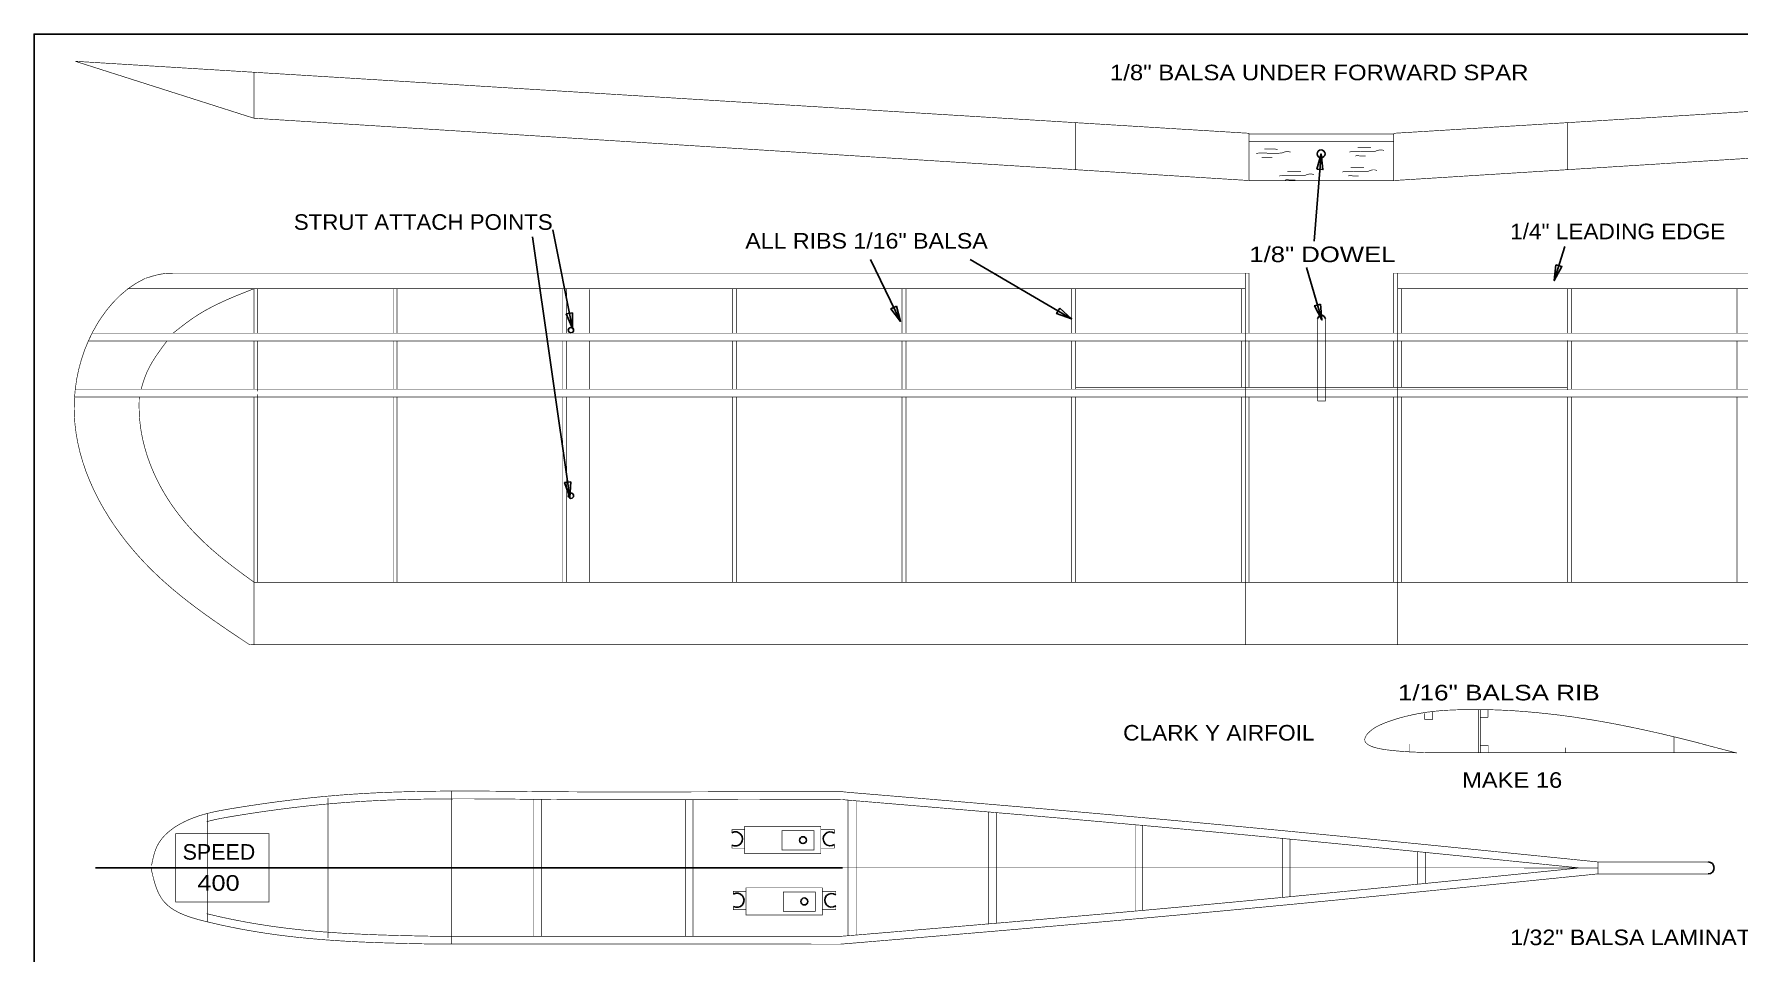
# Model space of a CAD drawing. Extents: x 0.4 to 42.7, y 0.1 to 28.
# Drawn here: x 0.39 to 27.75, y 13.3 to 28.05 of the extents above; entities that cross this region are included whole.
import ezdxf
from ezdxf.enums import TextEntityAlignment as Align

# ---------------------------------------------------------------- set-up
doc = ezdxf.new("R2010")
doc.units = 0
doc.header["$MEASUREMENT"] = 0
doc.layers.get('0').update_dxf_attribs({"color": 1, "linetype": 'CONTINUOUS'})

msp = doc.modelspace()

# ---------------------------------------------------------------- linework, layer by layer
at = {"color": 7, "linetype": 'Continuous'}
for points in [[(42.7447, 0.1409), (42.7447, 28.0482), (0.3881, 28.0482), (0.3881, 0.1409), (42.7447, 0.1409)], [(20.9303, 24.7244), (21.0409, 26.1256)], [(20.9714, 25.8804), (21.0409, 26.1256), (21.0711, 25.8725), (20.9714, 25.8804)], [(8.7104, 24.9068), (9.0271, 23.3217)], [(8.3863, 24.7949), (8.987, 20.6088)], [(24.9525, 24.6404), (24.7837, 24.0917)], [(13.8083, 24.4293), (14.2938, 23.4373)], [(15.4123, 24.4293), (17.0376, 23.4795)], [(20.8069, 24.3024), (21.0555, 23.4621)], [(24.8094, 24.3454), (24.7837, 24.0917), (24.9051, 24.316), (24.8094, 24.3454)], [(9.0272, 23.5768), (9.0271, 23.3217), (8.9291, 23.5572), (9.0272, 23.5768)], [(14.2288, 23.6839), (14.2938, 23.4373), (14.1389, 23.64), (14.2288, 23.6839)], [(16.8469, 23.6489), (17.0376, 23.4795), (16.7964, 23.5625), (16.8469, 23.6489)], [(21.0326, 23.716), (21.0555, 23.4621), (20.9367, 23.6876), (21.0326, 23.716)], [(9.001, 20.8634), (8.987, 20.6088), (8.902, 20.8492), (9.001, 20.8634)], [(13.3623, 14.667), (1.3739, 14.667)]]:
    msp.add_lwpolyline(points, dxfattribs=at)
at = {"color": 7, "linetype": 'Continuous', "const_width": 0.01}
for points in [[(1.0496, 27.6114), (3.9149, 26.6978)], [(1.0496, 27.6114), (19.8862, 26.4559)], [(3.9149, 26.6978), (3.9149, 27.4336)], [(41.0445, 27.6115), (22.2079, 26.4559)], [(3.9149, 26.6978), (19.8862, 25.6978)], [(17.1015, 25.8742), (17.1015, 26.6225)], [(38.1792, 26.6979), (22.2079, 25.6979)], [(24.9926, 25.8709), (24.9926, 26.6236)], [(19.8862, 25.6978), (19.8862, 26.4559)], [(19.9331, 26.4463), (19.8862, 26.4463)], [(19.9331, 26.3213), (19.8862, 26.3213)], [(19.9331, 26.4463), (22.2079, 26.4464)], [(19.9331, 26.3213), (22.2079, 26.3214)], [(22.2079, 25.6979), (22.2079, 26.4464)], [(19.9964, 26.1282), (20.0197, 26.134), (20.043, 26.1398), (20.0719, 26.1398), (20.1009, 26.1398), (20.13, 26.1398), (20.159, 26.1398), (20.1879, 26.134), (20.217, 26.134), (20.246, 26.134), (20.2751, 26.134), (20.3042, 26.134), (20.333, 26.134), (20.3621, 26.134), (20.3854, 26.1398), (20.4144, 26.1398), (20.4375, 26.1514), (20.4608, 26.1572), (20.4839, 26.163), (20.513, 26.163), (20.5363, 26.1572), (20.5536, 26.1572)], [(20.0894, 26.0644), (20.1125, 26.0702), (20.1415, 26.0702), (20.1648, 26.0644), (20.1939, 26.0644), (20.2228, 26.0644), (20.2518, 26.0644), (20.2518, 26.0586)], [(20.13, 26.2036), (20.159, 26.2036), (20.1881, 26.2036), (20.217, 26.2036), (20.246, 26.2036), (20.2751, 26.2036), (20.3042, 26.2036), (20.3273, 26.1978), (20.3448, 26.1978)], [(21.496, 26.1552), (21.5191, 26.161), (21.5424, 26.1668), (21.5714, 26.1668), (21.6003, 26.1668), (21.6294, 26.1668), (21.6584, 26.1668), (21.6875, 26.161), (21.7164, 26.161), (21.7454, 26.161), (21.7745, 26.161), (21.8035, 26.161), (21.8326, 26.161), (21.8615, 26.161), (21.8847, 26.1668), (21.9138, 26.1668), (21.9369, 26.1784), (21.9602, 26.1842), (21.9835, 26.19), (22.0124, 26.19), (22.0356, 26.1842), (22.0531, 26.1842)], [(21.5887, 26.0913), (21.612, 26.0971), (21.6409, 26.0971), (21.6642, 26.0913), (21.6932, 26.0913), (21.7223, 26.0913), (21.7512, 26.0913), (21.7512, 26.0855)], [(21.6294, 26.2306), (21.6584, 26.2306), (21.6875, 26.2306), (21.7165, 26.2306), (21.7454, 26.2306), (21.7745, 26.2306), (21.8035, 26.2306), (21.8268, 26.2248), (21.8441, 26.2248)], [(20.3684, 25.7691), (20.3915, 25.7749), (20.4148, 25.7807), (20.4438, 25.7807), (20.4729, 25.7807), (20.5018, 25.7807), (20.5308, 25.7807), (20.5599, 25.7749), (20.5889, 25.7749), (20.618, 25.7749), (20.6469, 25.7749), (20.6759, 25.7749), (20.705, 25.7749), (20.7341, 25.7749), (20.7572, 25.7807), (20.7862, 25.7807), (20.8095, 25.7923), (20.8326, 25.7982), (20.8559, 25.804), (20.8849, 25.804), (20.908, 25.7982), (20.9256, 25.7982)], [(20.5019, 25.8446), (20.5308, 25.8446), (20.5599, 25.8446), (20.5889, 25.8446), (20.618, 25.8446), (20.6469, 25.8446), (20.6759, 25.8446), (20.6992, 25.8388), (20.7165, 25.8388)], [(21.3823, 25.8346), (21.4054, 25.8404), (21.4287, 25.8462), (21.4577, 25.8462), (21.4866, 25.8462), (21.5157, 25.8462), (21.5447, 25.8462), (21.5738, 25.8404), (21.6029, 25.8404), (21.6317, 25.8404), (21.6608, 25.8404), (21.6898, 25.8404), (21.7189, 25.8404), (21.7478, 25.8404), (21.7711, 25.8462), (21.8001, 25.8462), (21.8234, 25.8578), (21.8465, 25.8636), (21.8698, 25.8694), (21.8988, 25.8694), (21.922, 25.8636), (21.9395, 25.8636)], [(21.4751, 25.7708), (21.4984, 25.7766), (21.5274, 25.7766), (21.5505, 25.7708), (21.5796, 25.7708), (21.6086, 25.7708), (21.6377, 25.7708), (21.6377, 25.765)], [(21.5157, 25.91), (21.5447, 25.91), (21.5738, 25.91), (21.6029, 25.91), (21.6317, 25.91), (21.6608, 25.91), (21.6898, 25.91), (21.7131, 25.9042), (21.7305, 25.9042)], [(19.8862, 25.6978), (22.2079, 25.6979)], [(19.8862, 25.6978), (22.2079, 25.6978)], [(20.4612, 25.7053), (20.4844, 25.7111), (20.5135, 25.7111), (20.5366, 25.7053), (20.5657, 25.7053), (20.5947, 25.7053), (20.6238, 25.7053), (20.6238, 25.6995)], [(21.047, 25.6978), (21.047, 25.6978)], [(2.1671, 24.1249), (2.1639, 24.1235), (2.0251, 24.0489), (1.8922, 23.9585), (1.7687, 23.8547), (1.655, 23.7398), (1.5508, 23.6155), (1.4567, 23.4842), (1.412, 23.4141), (1.3321, 23.2745), (1.2615, 23.1297), (1.2001, 22.981), (1.1483, 22.829), (1.106, 22.6743), (1.073, 22.5175), (1.0496, 22.3592), (1.0356, 22.2001), (1.031, 22.0413), (1.0327, 21.9517), (1.0431, 21.7938), (1.0625, 21.6364), (1.0907, 21.4804), (1.1272, 21.326), (1.1716, 21.1733), (1.2234, 21.0226), (1.2824, 20.8742), (1.3479, 20.728), (1.4198, 20.5844), (1.4976, 20.4435), (1.5809, 20.3055), (1.6693, 20.1707), (1.7624, 20.0391), (1.8599, 19.911), (1.9614, 19.7865), (2.0664, 19.6659), (2.1651, 19.5592), (2.2757, 19.4465), (2.3892, 19.3377), (2.5049, 19.2326), (2.6227, 19.1309), (2.7423, 19.0322), (2.8638, 18.9363), (2.9865, 18.8429), (3.1107, 18.7516), (3.2358, 18.6622), (3.3617, 18.5744), (3.4883, 18.4877), (3.6152, 18.4021), (3.7423, 18.317), (3.8386, 18.2529)], [(2.6538, 24.2112), (2.6366, 24.2111), (2.6195, 24.2109), (2.6023, 24.2106), (2.5851, 24.2102), (2.5681, 24.2097), (2.551, 24.2091), (2.534, 24.2082), (2.517, 24.2071), (2.5, 24.2058), (2.483, 24.2041), (2.4703, 24.2027), (2.4534, 24.2005), (2.4366, 24.1979), (2.4198, 24.1951), (2.4031, 24.1919), (2.3865, 24.1884), (2.3698, 24.1847), (2.3534, 24.1808), (2.3367, 24.1766), (2.3202, 24.1722), (2.3037, 24.1677), (2.2873, 24.1629), (2.271, 24.158), (2.2545, 24.153), (2.2382, 24.1478), (2.2217, 24.1425), (2.2054, 24.1372), (2.189, 24.1318), (2.1756, 24.1274)], [(2.6538, 24.2112), (19.5893, 24.2112)], [(3.9149, 24.2112), (19.5893, 24.2112)], [(19.5893, 24.2112), (19.8862, 24.2112)], [(19.8236, 24.1348), (19.8236, 24.2112)], [(19.8236, 24.1348), (19.8236, 23.2478)], [(19.8862, 24.1348), (19.8862, 24.2112)], [(19.8862, 24.1348), (19.8862, 23.2478)], [(22.2079, 23.9613), (22.2079, 24.2113)], [(22.5048, 24.2113), (22.2705, 24.2113), (22.2079, 24.2113)], [(22.2079, 24.2113), (39.6406, 24.2113)], [(22.2705, 23.9613), (22.2705, 24.2113)], [(38.1792, 24.2113), (22.5048, 24.2113)], [(3.9149, 23.9612), (1.8922, 23.9612)], [(2.6186, 23.2478), (2.6368, 23.2622), (2.6548, 23.2766), (2.673, 23.2909), (2.6912, 23.3053), (2.7093, 23.3195), (2.7275, 23.3338), (2.7457, 23.3479), (2.7641, 23.3621), (2.7824, 23.3761), (2.8008, 23.3901), (2.8191, 23.404), (2.8376, 23.4177), (2.8562, 23.4314), (2.8748, 23.4449), (2.8935, 23.4583), (2.9122, 23.4716), (2.9313, 23.4847), (2.9501, 23.4977), (2.9691, 23.5105), (2.9817, 23.5187), (3.0249, 23.5465), (3.0687, 23.5734), (3.1131, 23.5994), (3.1578, 23.6247), (3.203, 23.6493), (3.2487, 23.6732), (3.2945, 23.6964), (3.3409, 23.7191), (3.3877, 23.7412), (3.4346, 23.7628), (3.4818, 23.7839), (3.5294, 23.8047), (3.577, 23.8251), (3.6249, 23.8451), (3.673, 23.8649), (3.7212, 23.8844), (3.7695, 23.9038), (3.8179, 23.923), (3.8665, 23.9422), (3.9149, 23.9612), (3.9149, 23.9612)], [(3.9149, 23.9612), (19.5893, 23.9612)], [(3.9149, 23.2478), (3.9149, 23.9612)], [(3.9775, 23.2478), (3.9775, 23.9612)], [(3.9775, 23.9612), (3.9775, 23.2478)], [(6.1505, 23.9612), (6.1505, 23.2478)], [(6.2131, 23.9612), (6.2131, 23.2478)], [(8.8727, 23.9612), (8.8727, 23.2478)], [(8.9352, 23.9612), (8.9352, 23.2478)], [(9.2986, 23.9501), (9.2986, 23.2478)], [(11.5948, 23.9612), (11.5948, 23.2478)], [(11.6573, 23.9612), (11.6573, 23.2478)], [(14.3169, 23.9612), (14.3169, 23.2478)], [(14.3794, 23.9612), (14.3794, 23.2478)], [(17.039, 23.9612), (17.039, 23.2478)], [(17.1015, 23.9612), (17.1015, 23.2478)], [(19.5893, 23.9612), (19.8236, 23.9612)], [(19.7611, 23.9612), (19.7611, 23.2478)], [(19.7611, 23.9612), (19.7611, 23.9612)], [(19.8236, 23.9612), (19.8236, 23.2478)], [(22.2079, 23.9613), (22.2079, 23.2478)], [(22.2705, 23.9613), (22.27, 23.9613)], [(22.5048, 23.9613), (22.2705, 23.9613)], [(22.2705, 23.9613), (22.2705, 23.2478)], [(22.333, 23.9613), (22.333, 23.2478)], [(38.1792, 23.9613), (22.5048, 23.9613)], [(24.9926, 23.9613), (24.9926, 23.2478)], [(24.9926, 23.9207), (24.9926, 23.2478)], [(25.0551, 23.9613), (25.0551, 23.2478)], [(27.7147, 23.9613), (27.7147, 23.2478)], [(20.9845, 23.0677), (20.9845, 23.4793)], [(21.1096, 23.0677), (21.1096, 23.4793)], [(3.9149, 23.1228), (1.2577, 23.1228)], [(3.9149, 23.2478), (1.3126, 23.2478)], [(2.1056, 22.3496), (2.1122, 22.3718), (2.1189, 22.394), (2.1255, 22.4161), (2.1323, 22.4383), (2.1393, 22.4603), (2.1464, 22.4823), (2.1537, 22.5041), (2.1612, 22.5259), (2.169, 22.5475), (2.1772, 22.5689), (2.1858, 22.5902), (2.1863, 22.5917), (2.1986, 22.6203), (2.2115, 22.6487), (2.2251, 22.6767), (2.2393, 22.7045), (2.2541, 22.7319), (2.2694, 22.7591), (2.2852, 22.7861), (2.3015, 22.8129), (2.3182, 22.8394), (2.3353, 22.8658), (2.3529, 22.892), (2.3707, 22.918), (2.3889, 22.9439), (2.4072, 22.9697), (2.4257, 22.9954), (2.4444, 23.021), (2.4635, 23.0465), (2.4825, 23.072), (2.5015, 23.0974), (2.5206, 23.1228)], [(19.8862, 23.2478), (3.9149, 23.2478)], [(22.2079, 23.1228), (3.9149, 23.1228)], [(3.9149, 23.1228), (3.9149, 22.3496)], [(3.9775, 22.3129), (3.9775, 23.1228)], [(3.9775, 23.1228), (3.9775, 22.3496)], [(6.1505, 23.1228), (6.1505, 22.3496)], [(6.2131, 23.1228), (6.2131, 22.3496)], [(8.8727, 23.1228), (8.8727, 22.3496)], [(8.9352, 23.1228), (8.9352, 22.3496)], [(9.2986, 23.1228), (9.2986, 22.3496)], [(11.5948, 23.1228), (11.5948, 22.3496)], [(11.6573, 23.1228), (11.6573, 22.3496)], [(14.3169, 23.1228), (14.3169, 22.3496)], [(14.3794, 23.1228), (14.3794, 22.3496)], [(17.039, 23.1228), (17.039, 22.3496)], [(17.1015, 23.1228), (17.1015, 22.3496)], [(19.7611, 23.1228), (19.7611, 22.3808)], [(19.8236, 23.2478), (19.8236, 22.2246)], [(19.8236, 22.3808), (19.8236, 23.1228)], [(19.8236, 22.3808), (19.8236, 23.1228)], [(21.116, 23.2478), (22.2079, 23.2478), (19.8862, 23.2478)], [(19.8862, 23.1228), (19.8862, 22.3808)], [(20.9845, 23.0677), (20.9845, 22.1589)], [(21.1096, 23.0677), (21.1096, 22.1589), (20.9845, 22.1589)], [(22.2079, 23.2478), (38.1792, 23.2478)], [(22.2079, 23.1228), (38.1792, 23.1228)], [(22.2079, 23.1228), (22.2079, 22.3809)], [(22.2705, 23.2478), (22.2705, 22.2246)], [(22.2705, 22.3809), (22.2705, 23.1228)], [(22.333, 22.3809), (22.333, 23.1228)], [(24.9926, 23.1347), (24.9926, 22.3496)], [(24.9926, 22.3371), (24.9926, 23.1228)], [(25.0551, 23.1228), (25.0551, 22.3496)], [(27.7147, 23.1228), (27.7147, 22.3496)], [(6.2165, 22.6994), (6.2166, 22.7008)], [(3.4284, 22.2246), (1.0363, 22.2246)], [(3.9149, 22.3496), (1.0487, 22.3496)], [(3.9226, 19.2472), (3.8684, 19.2865), (3.8143, 19.3259), (3.7603, 19.3655), (3.7064, 19.4052), (3.6527, 19.4451), (3.5992, 19.4854), (3.5462, 19.5261), (3.4934, 19.5671), (3.4408, 19.6087), (3.3889, 19.6508), (3.3572, 19.6769), (3.3061, 19.72), (3.2555, 19.7638), (3.2053, 19.8083), (3.1559, 19.8535), (3.1071, 19.8994), (3.059, 19.946), (3.0116, 19.9933), (2.9649, 20.0414), (2.919, 20.0903), (2.874, 20.14), (2.8296, 20.1904), (2.7863, 20.2417), (2.7438, 20.2938), (2.7024, 20.3468), (2.6619, 20.4006), (2.6223, 20.4553), (2.5839, 20.5109), (2.5765, 20.522), (2.5338, 20.5871), (2.4927, 20.6534), (2.4531, 20.7208), (2.4152, 20.7892), (2.3788, 20.8586), (2.3444, 20.9288), (2.3116, 20.9999), (2.2806, 21.0718), (2.2517, 21.1444), (2.2246, 21.2177), (2.1996, 21.2916), (2.1766, 21.3661), (2.1559, 21.4411), (2.1372, 21.5165), (2.1209, 21.5922), (2.107, 21.6683), (2.0953, 21.7447), (2.0861, 21.8212), (2.0795, 21.8979), (2.0752, 21.9747), (2.0737, 22.0416), (2.0735, 22.1085), (2.0744, 22.1754), (2.0752, 22.2246)], [(3.4284, 22.2246), (3.9149, 22.2246)], [(3.4284, 22.2246), (41.0596, 22.2246)], [(3.9149, 22.3496), (41.0445, 22.3496)], [(3.9149, 19.6387), (3.9149, 22.2246)], [(6.1505, 22.3496), (3.9775, 22.3496)], [(3.9775, 19.2472), (3.9775, 22.2643)], [(6.1505, 22.2246), (3.9775, 22.2246)], [(3.9775, 19.6387), (3.9775, 22.2246)], [(6.1505, 19.2472), (6.1505, 22.2246)], [(8.8727, 22.3496), (6.2362, 22.3496), (6.2131, 22.3496)], [(8.8727, 22.2246), (6.2131, 22.2246)], [(6.2131, 19.2472), (6.2131, 22.2246)], [(8.8727, 19.2472), (8.8727, 22.2246)], [(11.5948, 22.3496), (8.9583, 22.3496), (8.9352, 22.3496)], [(11.5948, 22.2246), (8.9352, 22.2246)], [(8.9352, 19.2472), (8.9352, 22.2246)], [(9.2986, 22.2246), (9.2986, 19.2472)], [(11.5948, 19.2471), (11.5948, 22.2246)], [(14.3169, 22.3496), (11.6804, 22.3496), (11.6573, 22.3496)], [(14.3169, 22.2246), (11.6573, 22.2246)], [(11.6573, 19.2471), (11.6573, 22.2246)], [(14.3169, 19.2471), (14.3169, 22.2246)], [(17.039, 22.3496), (14.4025, 22.3496), (14.3794, 22.3496)], [(17.039, 22.2246), (14.3794, 22.2246)], [(14.3794, 19.2471), (14.3794, 22.2246)], [(17.039, 19.2471), (17.039, 22.2246)], [(19.7611, 22.3808), (17.1246, 22.3808), (17.1015, 22.3808)], [(19.7611, 22.3496), (17.1246, 22.3496), (17.1015, 22.3496)], [(19.7611, 22.2246), (17.1246, 22.2246), (17.1015, 22.2246)], [(17.1015, 19.2471), (17.1015, 22.2246)], [(19.7611, 22.3808), (24.9926, 22.3809)], [(19.7611, 19.2471), (19.7611, 22.2246)], [(19.8236, 19.2471), (19.8236, 22.2246)], [(19.8236, 19.2471), (19.8236, 22.2246)], [(19.8862, 22.3808), (22.2079, 22.3809)], [(19.8862, 22.3808), (22.2079, 22.3809)], [(19.8862, 22.3496), (22.2079, 22.3496)], [(19.8862, 22.2246), (22.2079, 22.2246)], [(19.8862, 19.2471), (19.8862, 22.2246)], [(22.2079, 22.2246), (22.333, 22.2246)], [(22.2079, 19.2472), (22.2079, 22.2246)], [(22.2705, 19.2472), (22.2705, 22.2246)], [(22.333, 22.3809), (24.9695, 22.3809), (24.9926, 22.3809)], [(22.333, 22.3496), (24.9695, 22.3496), (24.9926, 22.3496)], [(22.333, 22.2246), (24.9926, 22.2246)], [(22.333, 19.2472), (22.333, 22.2246)], [(23.302, 22.347), (23.302, 22.3496)], [(24.9926, 19.2472), (24.9926, 22.2246)], [(24.9926, 19.2472), (24.9926, 22.2246)], [(25.0551, 22.3496), (27.6914, 22.3496), (27.7147, 22.3496)], [(25.0551, 22.2246), (27.7147, 22.2246)], [(25.0551, 19.2472), (25.0551, 22.2246)], [(27.7147, 19.2472), (27.7147, 22.2246)], [(3.9149, 19.6387), (3.9149, 18.2472)], [(3.9775, 19.6387), (3.9775, 19.2472)], [(21.1944, 19.2471), (3.9226, 19.2472)], [(19.8236, 19.2471), (19.8236, 18.2472)], [(21.1944, 19.2471), (38.1792, 19.2472)], [(22.2705, 19.2472), (22.2705, 18.2472)], [(3.9226, 18.2472), (3.8386, 18.2529)], [(21.1944, 18.2472), (3.9226, 18.2472)], [(19.8236, 18.2472), (22.2705, 18.2472)], [(20.8996, 18.2472), (38.1715, 18.2472)], [(22.0226, 16.9752), (21.9778, 16.9548)], [(22.059, 16.9906), (22.0224, 16.9755)], [(22.1094, 17.0098), (22.059, 16.9905)], [(22.1521, 17.0251), (22.1094, 17.0099)], [(22.2055, 17.0428), (22.1521, 17.0251)], [(22.2573, 17.0591), (22.2053, 17.043)], [(22.3134, 17.0753), (22.2573, 17.059)], [(22.3721, 17.0913), (22.3134, 17.0753)], [(22.4309, 17.106), (22.3721, 17.0912)], [(22.4967, 17.1204), (22.4311, 17.1052)], [(22.5618, 17.1341), (22.4967, 17.1206)], [(22.6318, 17.1477), (22.5616, 17.1347)], [(22.7037, 17.1591), (22.6318, 17.1473)], [(22.7757, 17.1697), (22.7037, 17.1596)], [(22.8299, 17.1743), (22.8299, 17.0493), (22.704, 17.0493), (22.704, 17.1447)], [(22.8532, 17.1781), (22.7759, 17.1689)], [(22.9264, 17.1859), (22.8532, 17.1787)], [(23.0109, 17.1926), (22.9264, 17.1859)], [(23.0855, 17.1976), (23.0109, 17.1928)], [(23.1762, 17.2012), (23.0855, 17.1968)], [(23.252, 17.204), (23.1762, 17.2013)], [(23.3427, 17.207), (23.252, 17.2048)], [(23.4241, 17.2075), (23.3427, 17.2064)], [(23.516, 17.2076), (23.4241, 17.2072)], [(23.6017, 17.2072), (23.516, 17.2077)], [(23.5718, 17.2075), (23.5718, 16.5163)], [(23.5973, 17.2033), (23.5973, 16.5163)], [(23.6821, 17.0807), (23.721, 17.0807), (23.5973, 17.0807)], [(23.6851, 17.2062), (23.6017, 17.2075)], [(23.7854, 17.2033), (23.6851, 17.2056)], [(23.721, 17.0807), (23.721, 17.2056)], [(23.8477, 17.2016), (23.7854, 17.2037)], [(23.9718, 17.1964), (23.8477, 17.2015)], [(24.1335, 17.1876), (23.9718, 17.1965)], [(24.3539, 17.1717), (24.1335, 17.1879)], [(24.54, 17.1543), (24.3539, 17.1711)], [(24.742, 17.1321), (24.54, 17.154)], [(24.9466, 17.1076), (24.742, 17.133)], [(25.1287, 17.0819), (24.9466, 17.1074)], [(25.3332, 17.0498), (25.1287, 17.0813)], [(25.5104, 17.0208), (25.3333, 17.0505)], [(25.7126, 16.9845), (25.5104, 17.021)], [(25.8778, 16.9525), (25.7124, 16.9842)], [(21.7438, 16.7434), (21.7414, 16.726), (21.7414, 16.7259)], [(21.7417, 16.7259), (21.7423, 16.7137), (21.7428, 16.7105)], [(21.7426, 16.7104), (21.7457, 16.6991), (21.7467, 16.6964)], [(21.7487, 16.7593), (21.7434, 16.7435)], [(21.7463, 16.6963), (21.7535, 16.6823), (21.7543, 16.6809)], [(21.7599, 16.7793), (21.7501, 16.7587)], [(21.7711, 16.7971), (21.7599, 16.7793)], [(21.7859, 16.8183), (21.7701, 16.7978)], [(21.8027, 16.8366), (21.7861, 16.8182)], [(21.8267, 16.8582), (21.8033, 16.8361)], [(21.8498, 16.877), (21.8269, 16.858)], [(21.8794, 16.8991), (21.8495, 16.8774)], [(21.9081, 16.9177), (21.8792, 16.8992)], [(21.9433, 16.9381), (21.9079, 16.9181)], [(21.9776, 16.9551), (21.9434, 16.9378)], [(26.0699, 16.9131), (25.8776, 16.9522)], [(26.2252, 16.88), (26.0699, 16.9131)], [(26.4082, 16.8395), (26.2252, 16.8802)], [(26.5474, 16.8077), (26.4082, 16.8398)], [(26.7122, 16.7679), (26.5472, 16.8072)], [(26.7054, 16.6413), (26.7054, 16.7679)], [(26.8375, 16.738), (26.7124, 16.7686)], [(26.9821, 16.7011), (26.8373, 16.7374)], [(27.0932, 16.6731), (26.9821, 16.7016)], [(21.7548, 16.6812), (21.764, 16.6697), (21.7659, 16.6677)], [(21.7664, 16.6682), (21.7815, 16.6546)], [(21.7812, 16.6543), (21.7958, 16.6441)], [(21.7956, 16.6439), (21.8196, 16.6303)], [(21.8197, 16.6304), (21.8401, 16.6207)], [(21.8403, 16.6212), (21.8702, 16.6095)], [(21.87, 16.6089), (21.8962, 16.6002)], [(21.8964, 16.6009), (21.9327, 16.5907)], [(21.9326, 16.5897), (21.9637, 16.5823)], [(21.9638, 16.583), (22.0077, 16.5742)], [(22.0077, 16.5743), (22.0433, 16.5682)], [(22.0433, 16.5674), (22.0955, 16.5598)], [(22.0957, 16.5606), (22.1348, 16.5556)], [(22.1348, 16.5556), (22.1913, 16.5494)], [(22.1913, 16.5493), (22.2382, 16.5448)], [(22.2382, 16.5448), (22.302, 16.5394)], [(22.3018, 16.5389), (22.3516, 16.5351)], [(22.3516, 16.5356), (22.4167, 16.5313)], [(22.4167, 16.5311), (22.4748, 16.5277)], [(22.4597, 16.5163), (22.4597, 16.6529)], [(22.4748, 16.5276), (22.5448, 16.524)], [(22.5448, 16.5243), (22.6085, 16.5215)], [(22.6085, 16.5212), (22.6856, 16.5184)], [(22.6856, 16.5184), (22.7516, 16.5163)], [(22.7516, 16.5163), (27.7085, 16.5163)], [(23.7223, 16.5163), (23.7223, 16.5163), (23.7223, 16.6331), (23.5973, 16.6331), (23.5973, 16.5261)], [(24.967, 16.5164), (24.967, 16.5961)], [(26.7054, 16.6413), (26.7054, 16.5163)], [(27.2099, 16.6414), (27.093, 16.6721)], [(27.2055, 16.6413), (27.268, 16.625), (27.3296, 16.609), (27.3894, 16.5934), (27.4467, 16.5785), (27.5005, 16.5644), (27.5501, 16.5515), (27.5944, 16.54), (27.6327, 16.53), (27.6642, 16.5218), (27.6878, 16.5157), (27.7029, 16.5117), (27.7085, 16.5103), (27.7085, 16.5103), (27.7085, 16.5103), (27.7085, 16.5103), (27.7085, 16.5103), (27.7085, 16.5103), (27.7085, 16.5103), (27.7085, 16.5103), (27.7085, 16.5103), (27.7085, 16.5103), (27.7085, 16.5103), (27.7085, 16.5103), (27.7085, 16.5103)], [(27.7085, 16.5103), (27.6626, 16.5163)], [(2.2726, 14.7044), (2.2873, 14.776), (2.3034, 14.8468), (2.3226, 14.9158), (2.3469, 14.9822), (2.3634, 15.0185), (2.3981, 15.0793), (2.4393, 15.1362), (2.4866, 15.1893), (2.5391, 15.2387), (2.5962, 15.2845), (2.657, 15.3268), (2.7211, 15.3655), (2.7877, 15.4009), (2.856, 15.4331), (2.9253, 15.462), (2.968, 15.4781), (3.0376, 15.5021), (3.1073, 15.5232), (3.1768, 15.542), (3.2463, 15.5588), (3.316, 15.5738), (3.3856, 15.5874), (3.4553, 15.6001), (3.525, 15.612), (3.5557, 15.6171), (3.6463, 15.632), (3.7372, 15.6465), (3.8283, 15.6607), (3.9195, 15.6745), (4.0109, 15.688), (4.1025, 15.7011), (4.1941, 15.7139), (4.286, 15.7263), (4.3781, 15.7382), (4.4702, 15.7498), (4.5625, 15.761), (4.6547, 15.7717), (4.7472, 15.782), (4.8398, 15.7919), (4.9322, 15.8013), (5.0248, 15.8103), (5.1176, 15.8188), (5.2102, 15.8269), (5.303, 15.8344), (5.3958, 15.8415), (5.3958, 15.8415), (5.5604, 15.8528), (5.7249, 15.8627), (5.8896, 15.8711), (6.0542, 15.8782), (6.2189, 15.8841), (6.3833, 15.8889), (6.548, 15.8927), (6.7125, 15.8955), (6.8771, 15.8975), (7.0416, 15.8987), (7.2063, 15.8992), (7.3707, 15.8992), (7.5352, 15.8987), (7.6999, 15.8977), (7.8644, 15.8965), (8.0288, 15.895), (8.1935, 15.8935), (8.358, 15.8918), (8.5226, 15.8903), (8.6871, 15.8889), (8.6871, 15.8889), (8.8526, 15.8877), (9.0179, 15.8867), (9.1834, 15.8859), (9.3489, 15.8853), (9.5144, 15.8849), (9.6798, 15.8847), (9.8453, 15.8846), (10.0108, 15.8846), (10.1763, 15.8847), (10.3418, 15.885), (10.5071, 15.8853), (10.6726, 15.8856), (10.8381, 15.886), (11.0036, 15.8865), (11.1691, 15.8869), (11.3346, 15.8874), (11.5, 15.8878), (11.6655, 15.8882), (11.831, 15.8886), (11.9965, 15.8889), (12.0688, 15.889), (12.1414, 15.8891), (12.2138, 15.8891), (12.2862, 15.8892), (12.3587, 15.8892), (12.4311, 15.8892), (12.5037, 15.8893), (12.5761, 15.8893), (12.6484, 15.8893), (12.721, 15.8893), (12.7934, 15.8892), (12.8658, 15.8892), (12.9383, 15.8892), (13.0107, 15.8892), (13.0831, 15.8891), (13.1556, 15.8891), (13.228, 15.889), (13.3004, 15.889), (13.3563, 15.8889)], [(7.09, 15.7118), (7.09, 15.8989), (7.09, 13.4444)], [(13.3563, 15.8889), (13.4511, 15.8788)], [(13.4511, 15.8788), (13.601, 15.8662), (13.8712, 15.8436), (14.1413, 15.8209), (14.4115, 15.7982), (14.6819, 15.7755), (14.952, 15.7527), (15.2222, 15.7299), (15.4924, 15.7069), (15.7625, 15.6839), (16.0327, 15.6608), (16.3029, 15.6376), (16.5731, 15.6143), (16.8432, 15.5909), (17.1132, 15.5673), (17.3834, 15.5436), (17.6534, 15.5197), (17.9236, 15.4956), (18.1936, 15.4714), (18.4638, 15.447), (18.7338, 15.4224), (18.7338, 15.4224), (19.0714, 15.3914), (19.409, 15.36), (19.7465, 15.3283), (20.0841, 15.2964), (20.4217, 15.2642), (20.7592, 15.2318), (21.0967, 15.1991), (21.4341, 15.1663), (21.7716, 15.1332), (22.109, 15.0999), (22.4465, 15.0665), (22.7838, 15.033), (23.1212, 14.9993), (23.4587, 14.9655), (23.796, 14.9316), (24.1335, 14.8976), (24.4707, 14.8636), (24.808, 14.8295), (25.1455, 14.7954), (25.4828, 14.7613)], [(3.1581, 15.4075), (3.2077, 15.4209), (3.2742, 15.4369), (3.3411, 15.4513), (3.4087, 15.4646), (3.4769, 15.477), (3.5459, 15.4887), (3.5761, 15.4938), (3.6663, 15.5086), (3.7567, 15.523), (3.8471, 15.5372), (3.9379, 15.5509), (4.0288, 15.5643), (4.1198, 15.5774), (4.2111, 15.5901), (4.3025, 15.6023), (4.3939, 15.6143), (4.4855, 15.6257), (4.5771, 15.6369), (4.669, 15.6475), (4.7608, 15.6578), (4.8527, 15.6676), (4.9446, 15.677), (5.0367, 15.6859), (5.1287, 15.6943), (5.2208, 15.7023), (5.3128, 15.7098), (5.3128, 15.7098), (5.4048, 15.7168), (5.5684, 15.7281), (5.7319, 15.7378), (5.8955, 15.7462), (6.0591, 15.7533), (6.2229, 15.7592), (6.3866, 15.764), (6.5504, 15.7678), (6.7143, 15.7706), (6.8783, 15.7725), (7.0423, 15.7737), (7.2064, 15.7743), (7.3706, 15.7742), (7.5347, 15.7737), (7.699, 15.7727), (7.8633, 15.7715), (8.0278, 15.7701), (8.1923, 15.7685), (8.3568, 15.7669), (8.5214, 15.7653), (8.5214, 15.7653), (8.6861, 15.7639), (8.8518, 15.7627), (9.0174, 15.7617), (9.1829, 15.7609), (9.3486, 15.7603), (9.5141, 15.7599), (9.6798, 15.7597), (9.8453, 15.7596), (10.0108, 15.7596), (10.1765, 15.7597), (10.342, 15.76), (10.5075, 15.7603), (10.673, 15.7606), (10.8385, 15.7611), (11.004, 15.7615), (11.1693, 15.762), (11.3348, 15.7624), (11.5003, 15.7628), (11.6658, 15.7632), (11.8313, 15.7636), (11.9966, 15.7639), (12.0692, 15.764), (12.1416, 15.7641), (12.2138, 15.7641), (12.2862, 15.7642), (12.3587, 15.7642), (12.4311, 15.7642), (12.5037, 15.7643), (12.5761, 15.7643), (12.6484, 15.7643), (12.721, 15.7643), (12.7934, 15.7642), (12.8658, 15.7642), (12.9383, 15.7642), (13.0107, 15.7642), (13.0831, 15.7641), (13.1556, 15.7641), (13.228, 15.764), (13.3004, 15.764), (13.3562, 15.7639)], [(5.1059, 13.5416), (5.1059, 15.7888)], [(7.09, 13.6194), (7.09, 15.7118)], [(8.4022, 13.6263), (8.4022, 13.5689), (8.4022, 15.7664)], [(8.4022, 13.6263), (8.4022, 15.7082)], [(8.527, 15.7028), (8.527, 15.7652)], [(8.527, 13.628), (8.527, 15.7028)], [(10.8386, 13.6322), (10.8386, 13.5679), (10.8386, 15.7611)], [(10.8386, 13.6322), (10.8386, 15.6986)], [(10.9637, 15.6986), (10.9637, 15.7614), (10.9637, 13.5678)], [(10.9637, 13.6322), (10.9637, 15.6986)], [(13.4406, 15.7542), (13.3562, 15.7639)], [(13.4406, 15.7542), (13.5906, 15.7416), (13.8606, 15.719), (14.131, 15.6964), (14.4012, 15.6737), (14.6713, 15.6509), (14.9415, 15.6281), (15.2117, 15.6053), (15.4818, 15.5824), (15.752, 15.5594), (16.022, 15.5363), (16.2922, 15.5131), (16.5622, 15.4898), (16.8324, 15.4663), (17.1024, 15.4428), (17.3724, 15.419), (17.6425, 15.3952), (17.9125, 15.3711), (18.1824, 15.3469), (18.4524, 15.3225), (18.4524, 15.3225), (18.7224, 15.2979), (19.0598, 15.2669), (19.3973, 15.2355), (19.7349, 15.2039), (20.0724, 15.172), (20.4097, 15.1398), (20.7471, 15.1074), (21.0846, 15.0747), (21.4221, 15.0418), (21.7593, 15.0088), (22.0968, 14.9755), (22.4341, 14.9422), (22.7716, 14.9086), (23.1088, 14.8749), (23.4461, 14.8411), (23.7834, 14.8072), (24.1209, 14.7733), (24.4582, 14.7392), (24.7956, 14.7051), (25.1328, 14.6711), (25.1781, 14.6664)], [(13.4491, 13.6291), (13.4491, 15.6905)], [(13.4511, 15.6906), (13.4511, 15.7542), (13.4511, 13.5773)], [(13.5854, 15.6759), (13.5854, 15.7429), (13.5854, 13.5902)], [(13.5854, 13.6513), (13.5854, 15.6759)], [(3.1681, 13.8297), (3.1681, 13.8002), (3.1681, 15.5396)], [(3.1681, 15.503), (3.1681, 13.8297)], [(13.0129, 14.8965), (13.0129, 15.334), (11.7902, 15.334), (11.7902, 14.8965), (13.0129, 14.8965)], [(15.7078, 15.496), (15.7078, 15.5632), (15.7078, 13.7666)], [(15.7078, 13.8342), (15.7078, 15.496)], [(15.8327, 13.8415), (15.8327, 13.7783), (15.8327, 15.5488)], [(15.8327, 13.8415), (15.8327, 15.486)], [(18.0631, 15.2949), (18.0631, 15.3585), (18.0631, 13.9722)], [(18.1768, 15.2845), (18.1768, 15.3476), (18.1768, 13.9847)], [(2.6599, 15.217), (2.6599, 14.117), (4.1599, 14.117), (4.1599, 15.217), (2.6599, 15.217)], [(11.7927, 15.2793), (11.5856, 15.2793), (11.5856, 15.2285)], [(11.7902, 15.0684), (11.7902, 14.8965), (13.0129, 14.8965)], [(12.9035, 14.9551), (12.9035, 15.2637), (12.3903, 15.2637), (12.3903, 14.9551), (12.9035, 14.9551)], [(13.2316, 15.2207), (13.2316, 15.2793), (13.01, 15.2793)], [(13.2316, 14.9824), (13.2316, 15.0489)], [(18.0631, 14.0354), (18.0631, 15.2949)], [(18.1768, 14.046), (18.1768, 15.2845)], [(20.4183, 15.0761), (20.4183, 15.1401), (20.4183, 14.1887)], [(20.4183, 14.2542), (20.4183, 15.0761)], [(20.5434, 14.2666), (20.5434, 14.2052), (20.5434, 15.1252)], [(20.5434, 14.2666), (20.5434, 15.0596)], [(11.5856, 15.0371), (11.5856, 14.9824), (11.7927, 14.9824)], [(13.01, 14.9824), (13.2316, 14.9824)], [(13.0139, 14.9824), (13.2316, 14.9824)], [(22.5925, 14.8637), (22.5925, 14.9292), (22.5925, 14.405)], [(22.5925, 14.4671), (22.5925, 14.8637)], [(22.7175, 14.8493), (22.7175, 14.9152), (22.7175, 14.4175)], [(22.7175, 14.4794), (22.7175, 14.8493)], [(2.6599, 14.667), (1.811, 14.667)], [(2.2638, 14.6654), (2.2726, 14.6263), (2.2817, 14.5873), (2.2908, 14.5486), (2.3005, 14.5102), (2.3105, 14.4721), (2.3211, 14.4346), (2.3325, 14.3977), (2.3445, 14.3615), (2.3576, 14.3262), (2.3717, 14.2917), (2.3872, 14.2583), (2.4037, 14.2261), (2.4217, 14.195), (2.4414, 14.1653), (2.4614, 14.1384), (2.4852, 14.1104), (2.5109, 14.0841), (2.5382, 14.0593), (2.5673, 14.0359), (2.5977, 14.014), (2.6297, 13.9933), (2.663, 13.9739), (2.6973, 13.9556), (2.7328, 13.9384), (2.7695, 13.9222), (2.8069, 13.9069), (2.8453, 13.8925), (2.8842, 13.8789), (2.9238, 13.866), (2.9641, 13.8537), (3.0047, 13.8421), (3.0454, 13.8309), (3.0867, 13.8201), (3.1279, 13.8097), (3.1691, 13.7996), (3.1691, 13.7996), (3.3578, 13.7556), (3.5448, 13.7157), (3.7306, 13.6796), (3.9149, 13.6472), (4.0981, 13.6181), (4.2802, 13.5922), (4.4612, 13.5692), (4.6412, 13.549), (4.8203, 13.5314), (4.9985, 13.5161), (5.1759, 13.5029), (5.3526, 13.4916), (5.5288, 13.482), (5.7045, 13.4739), (5.8797, 13.4671), (6.0544, 13.4613), (6.2289, 13.4564), (6.4031, 13.4521), (6.5772, 13.4482), (6.7512, 13.4445)], [(2.6035, 14.6654), (2.2703, 14.6654)], [(2.6035, 14.6654), (2.9892, 14.6654)], [(13.3203, 13.5664), (13.5906, 13.5891), (13.8606, 13.6117), (14.131, 13.6344), (14.4012, 13.6571), (14.6713, 13.6798), (14.9415, 13.7026), (15.2117, 13.7254), (15.4818, 13.7483), (15.752, 13.7713), (16.022, 13.7944), (16.2922, 13.8177), (16.5622, 13.841), (16.8324, 13.8644), (17.1024, 13.888), (17.3724, 13.9117), (17.6425, 13.9355), (17.9125, 13.9596), (18.1824, 13.9838), (18.4524, 14.0082), (18.4524, 14.0082), (18.7224, 14.0328), (19.0598, 14.0638), (19.3973, 14.0952), (19.7349, 14.1268), (20.0722, 14.1588), (20.4097, 14.1909), (20.7471, 14.2234), (21.0846, 14.256), (21.4221, 14.2889), (21.7593, 14.322), (22.0966, 14.3552), (22.4341, 14.3886), (22.7716, 14.4221), (23.1088, 14.4558), (23.4461, 14.4896), (23.7836, 14.5235), (24.1209, 14.5575), (24.4582, 14.5915), (24.7956, 14.6256), (25.1329, 14.6597), (25.1781, 14.6643)], [(13.3307, 13.4419), (13.601, 13.4645), (13.8712, 13.4871), (14.1413, 13.5098), (14.4115, 13.5325), (14.6819, 13.5552), (14.952, 13.578), (15.2222, 13.6009), (15.4924, 13.6238), (15.7625, 13.6468), (16.0327, 13.6699), (16.3029, 13.6931), (16.5731, 13.7164), (16.8432, 13.7399), (17.1132, 13.7634), (17.3834, 13.7872), (17.6534, 13.811), (17.9236, 13.8351), (18.1936, 13.8593), (18.4638, 13.8837), (18.7338, 13.9083), (18.7338, 13.9083), (19.0714, 13.9394), (19.409, 13.9707), (19.7465, 14.0024), (20.0841, 14.0343), (20.4217, 14.0665), (20.7592, 14.099), (21.0967, 14.1316), (21.4341, 14.1645), (21.7716, 14.1975), (22.109, 14.2308), (22.4465, 14.2642), (22.7838, 14.2978), (23.1212, 14.3314), (23.4587, 14.3652), (23.796, 14.3991), (24.1335, 14.4331), (24.4707, 14.4671), (24.808, 14.5012), (25.1455, 14.5353), (25.4828, 14.5695)], [(13.3623, 14.667), (24.2976, 14.667)], [(24.5676, 14.6654), (24.2976, 14.6654)], [(24.5676, 14.6654), (25.1781, 14.6654)], [(25.1781, 14.6664), (25.4828, 14.6664)], [(25.4828, 14.6654), (25.4828, 14.5716), (25.4828, 14.7613)], [(25.4828, 14.7613), (27.2545, 14.7613)], [(27.2545, 14.5695), (25.4828, 14.5695)], [(27.3483, 14.6675), (27.3483, 14.6654)], [(27.3483, 14.6654), (27.3483, 14.6632)], [(11.8152, 14.291), (11.6085, 14.291), (11.6085, 14.2442)], [(13.0359, 13.9082), (13.0359, 14.3457), (11.8131, 14.3457), (11.8131, 13.9082), (13.0359, 13.9082)], [(12.9264, 13.9668), (12.9264, 14.2793), (12.4128, 14.2793), (12.4128, 13.9668), (12.9264, 13.9668)], [(13.254, 14.2324), (13.254, 14.291), (13.0325, 14.291)], [(11.6085, 14.0489), (11.6085, 13.9942), (11.8152, 13.9942)], [(11.8126, 14.0801), (11.8126, 13.9082), (13.0359, 13.9082)], [(13.0325, 13.9942), (13.254, 13.9942)], [(13.0364, 13.9942), (13.254, 13.9942)], [(13.254, 13.9942), (13.254, 14.0645)], [(3.1581, 13.931), (3.1982, 13.9211), (3.3849, 13.8776), (3.5698, 13.8382), (3.7533, 13.8026), (3.9357, 13.7704), (4.1168, 13.7417), (4.2969, 13.716), (4.476, 13.6933), (4.6542, 13.6733), (4.8318, 13.6558), (5.0085, 13.6407), (5.1846, 13.6276), (5.3601, 13.6164), (5.5351, 13.6068), (5.7098, 13.5988), (5.8841, 13.592), (6.0583, 13.5862), (6.2321, 13.5813), (6.4061, 13.577), (6.5799, 13.5732), (6.7539, 13.5695)], [(6.7512, 13.5695), (13.3308, 13.5669)], [(6.7512, 13.4445), (13.3307, 13.4419)], [(8.527, 13.628), (8.527, 13.5688)]]:
    msp.add_lwpolyline(points, dxfattribs=at)
at = {"color": 7, "linetype": 'Continuous'}
for centre, radius in [((21.0409, 26.1256), 0.063), ((9.0037, 23.2968), 0.0425), ((9.0037, 20.6387), 0.0425), ((12.7252, 15.1114), 0.0556), ((12.7477, 14.127), 0.0558)]:
    msp.add_circle(centre, radius, dxfattribs=at)
for centre, radius, start, end in [((21.047, 23.4707), 0.0631, 7.8137, 172.186), ((11.6442, 15.1309), 0.1136, 239.2455, 120.7604), ((13.1643, 15.1309), 0.1126, 52.9611, 308.2709), ((27.2545, 14.6675), 0.0938, 0, 90), ((27.2545, 14.6632), 0.0938, 270, 0), ((11.6672, 14.1465), 0.1136, 239.2403, 120.7545), ((13.1867, 14.1465), 0.1095, 51.7292, 307.0382)]:
    msp.add_arc(centre, radius, start, end, dxfattribs=at)

# ---------------------------------------------------------------- texts
at = {"color": 7}
for s, width, p, p2 in [('1/8" BALSA UNDER FORWARD SPAR', 0.947901, (17.6538, 27.3069), (24.3681, 27.3069)), ('STRUT ATTACH POINTS', 0.906524, (4.5555, 24.9068), (8.7104, 24.9068)), ('1/4" LEADING EDGE', 0.881464, (24.0745, 24.7559), (27.5269, 24.7559)), ('ALL RIBS 1/16" BALSA', 0.848836, (11.8012, 24.6052), (15.6917, 24.6052)), ('1/8" DOWEL', 1.005086, (19.8896, 24.3881), (22.2348, 24.3881)), ('1/16" BALSA RIB', 0.97146, (22.2734, 17.3542), (25.5116, 17.3542)), ('CLARK Y AIRFOIL', 0.877543, (17.8645, 16.7097), (20.9359, 16.7097)), ('MAKE 16', 1.015011, (23.3036, 15.9511), (24.9107, 15.9511)), ('SPEED ', 0.840333, (2.7717, 14.7975), (4.0322, 14.7975)), ('400', 1.160743, (3.0089, 14.2993), (3.686, 14.2993)), ('1/32" BALSA LAMINATIONS', 0.89415, (24.0765, 13.4259), (28.8453, 13.4259))]:
    msp.add_text(s, height=0.25, dxfattribs=dict(at, width=width)).set_placement(p, p2, align=Align.FIT)

doc.saveas('drawing.dxf')
